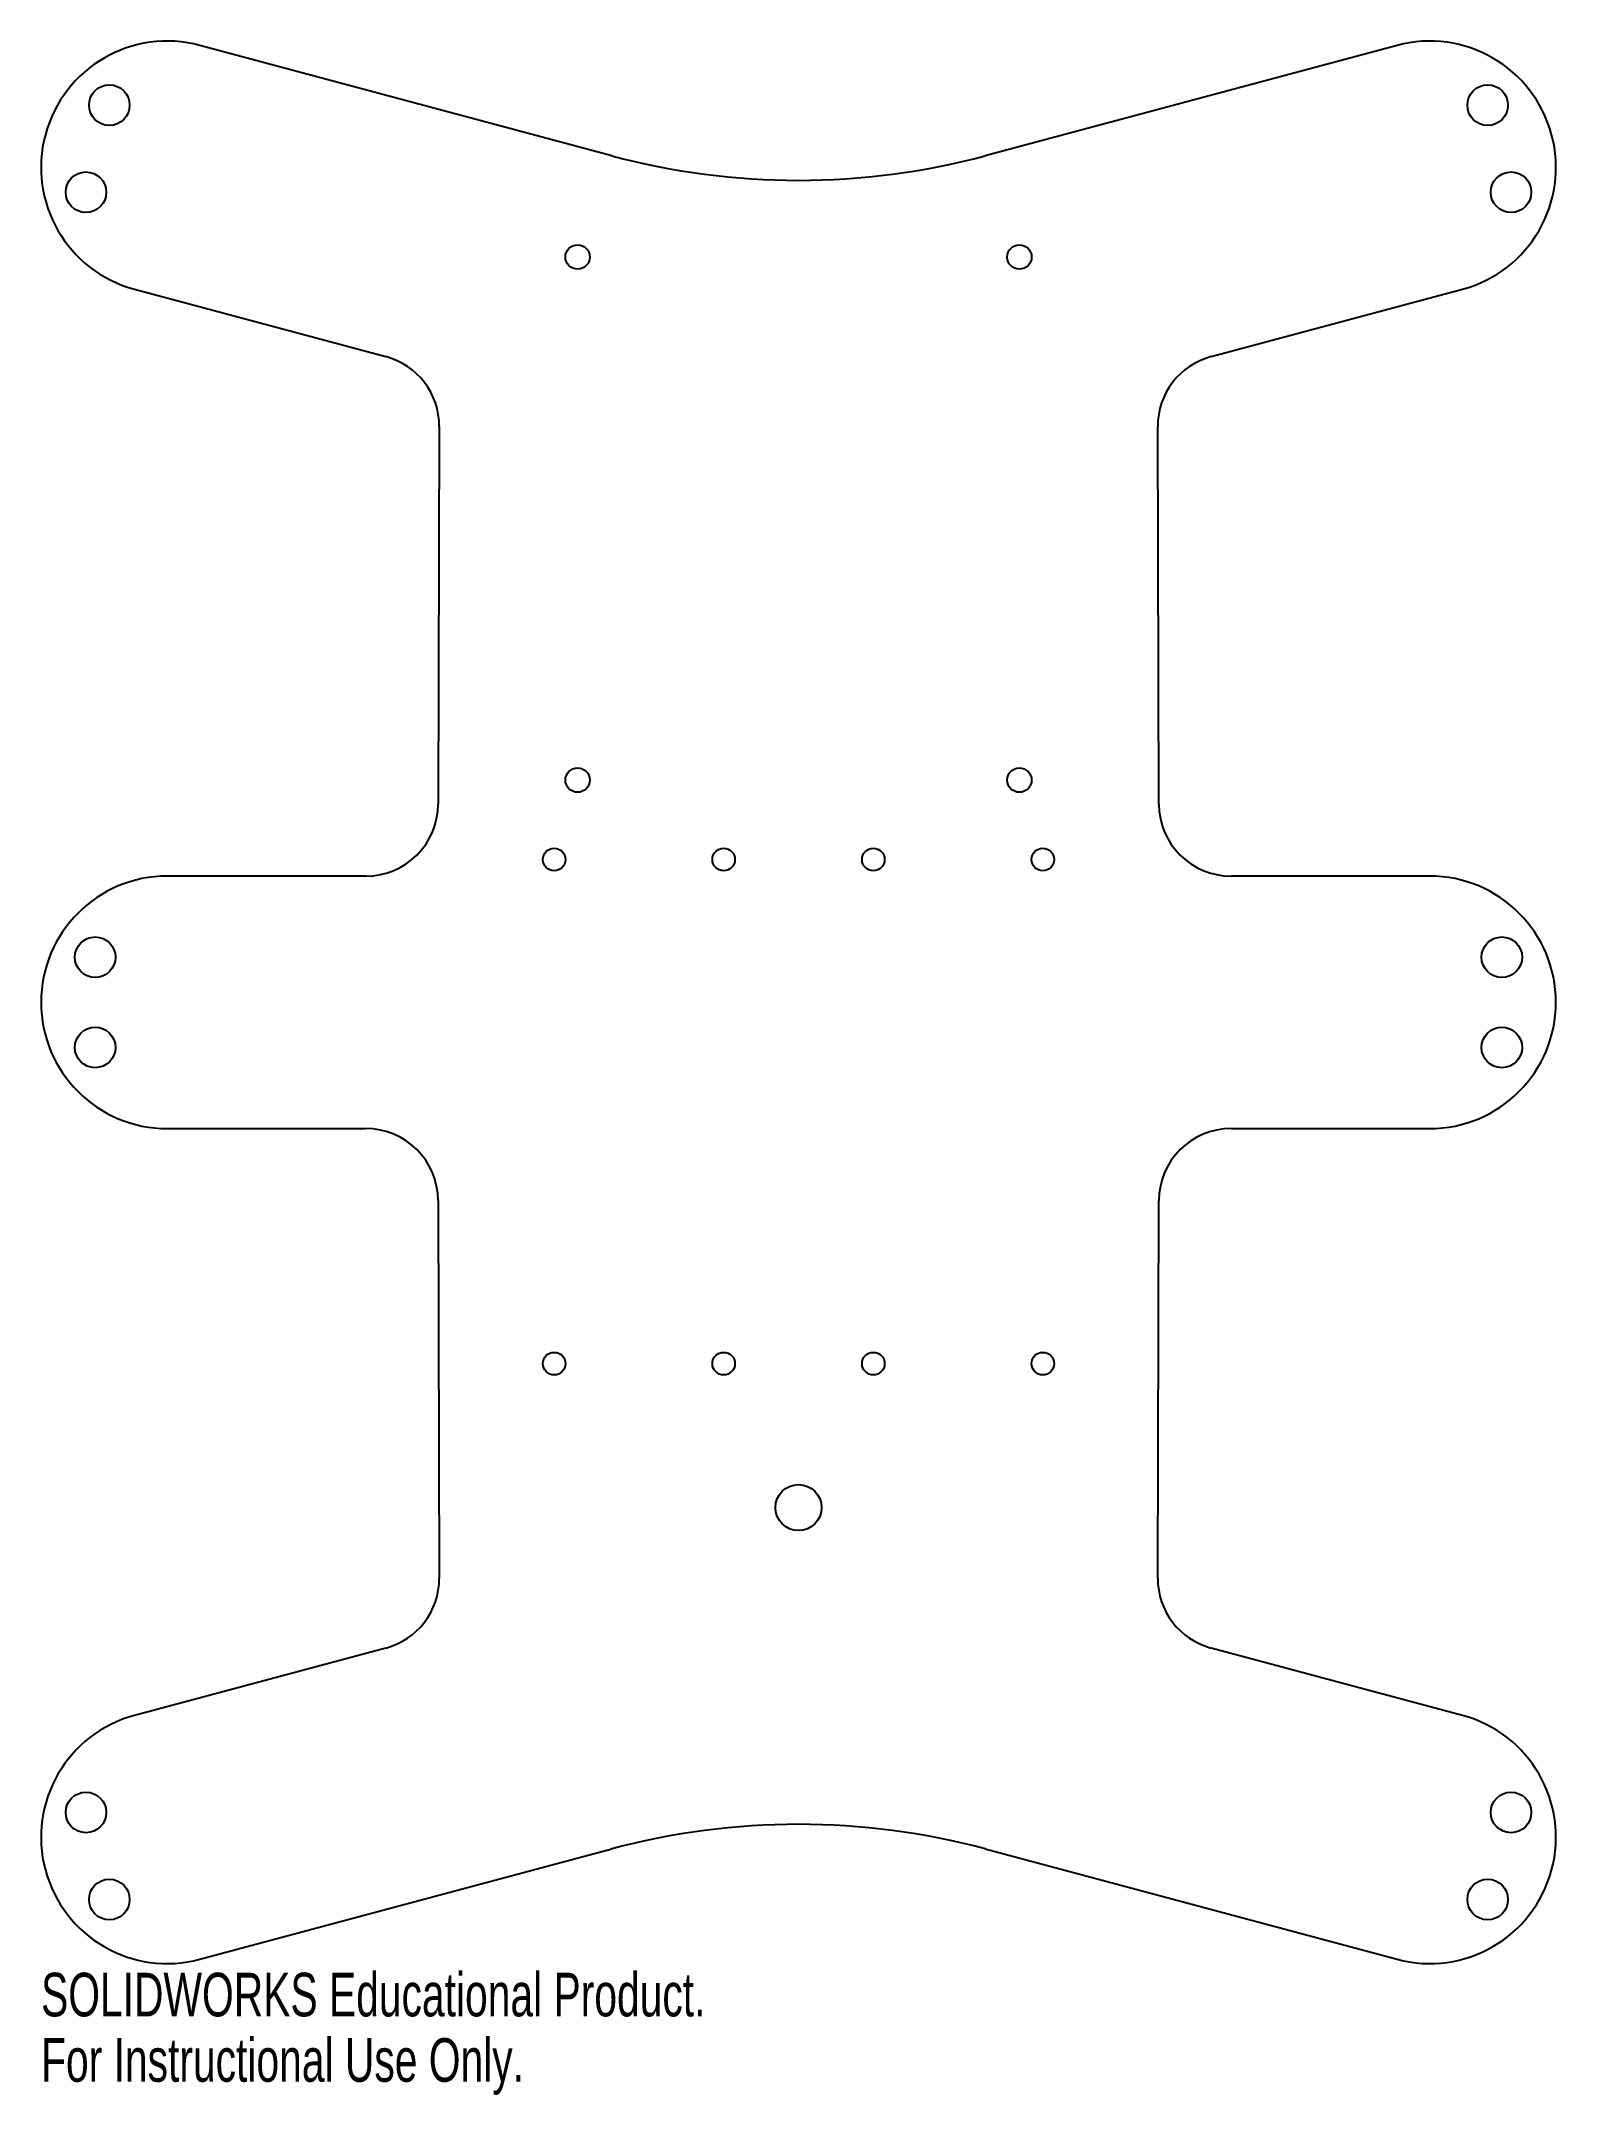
# Model space of a CAD drawing. Header units: millimetres. Extents: x -84 to 84, y -121 to 107.
import ezdxf

# ---------------------------------------------------------------- set-up
doc = ezdxf.new("R2010")
doc.units = ezdxf.units.MM
doc.styles.add('SLDTEXTSTYLE0', font='TXT', dxfattribs={"width": 0.7})

msp = doc.modelspace()

# ---------------------------------------------------------------- linework, layer by layer
at = {"color": 7, "linetype": 'Continuous', "lineweight": 25}
for p, q in [((-20.71, 93.87), (-66.38, 106.1)), ((66.38, 106.1), (20.71, 93.87)), ((-73.62, 79.06), (-45.77, 71.59)), ((45.77, 71.59), (73.62, 79.06)), ((-39.84, 63.84), (-39.97, 21.97)), ((39.97, 21.97), (39.84, 63.84)), ((-47.97, 14), (-70, 14)), ((70, 14), (47.97, 14)), ((-70, -14), (-47.97, -14)), ((47.97, -14), (70, -14)), ((-39.97, -21.97), (-39.84, -63.84)), ((39.84, -63.84), (39.97, -21.97)), ((-45.77, -71.59), (-73.62, -79.06)), ((73.62, -79.06), (45.77, -71.59)), ((-66.38, -106.1), (-20.71, -93.87)), ((20.71, -93.87), (66.38, -106.1))]:
    msp.add_line(p, q, dxfattribs=at)
for centre, radius in [((-76.43, 99.48), 2.25), ((76.43, 99.48), 2.25), ((-79.02, 89.82), 2.25), ((79.02, 89.82), 2.25), ((-24.5, 82.64), 1.35), ((24.5, 82.64), 1.35), ((-24.5, 24.64), 1.35), ((24.5, 24.64), 1.35), ((-27.1, 15.84), 1.25), ((-8.3, 15.84), 1.25), ((8.3, 15.84), 1.25), ((27.1, 15.84), 1.25), ((-78, 5), 2.25), ((78, 5), 2.25), ((-78, -5), 2.25), ((78, -5), 2.25), ((-27.1, -40.06), 1.25), ((-8.3, -40.06), 1.25), ((8.3, -40.06), 1.25), ((27.1, -40.06), 1.25), ((0, -56.02), 2.55), ((-79.02, -89.82), 2.25), ((79.02, -89.82), 2.25), ((-76.43, -99.48), 2.25), ((76.43, -99.48), 2.25)]:
    msp.add_circle(centre, radius, dxfattribs=at)
for centre, radius, start, end in [((-70, 92.58), 14, 75, 255), ((70, 92.58), 14, 285, 105), ((0, 171.14), 80, 255, 285), ((-47.84, 63.87), 8, 359.8118, 75), ((47.84, 63.87), 8, 105, 180.1882), ((-47.97, 22), 8, 270, 359.8118), ((47.97, 22), 8, 180.1882, 270), ((-70, 0), 14, 90, 270), ((70, 0), 14, 270, 90), ((-47.97, -22), 8, 0.1882, 90), ((47.97, -22), 8, 90, 179.8118), ((-47.84, -63.87), 8, 285, 0.1882), ((47.84, -63.87), 8, 179.8118, 255), ((-70, -92.58), 14, 105, 285), ((70, -92.58), 14, 255, 75), ((0, -171.14), 80, 75, 105)]:
    msp.add_arc(centre, radius, start, end, dxfattribs=at)

# ---------------------------------------------------------------- texts
at = {"color": 7, "linetype": 'Continuous', "char_height": 4.8336, "attachment_point": 1, "style": 'SLDTEXTSTYLE0'}
for s, insert in [('SOLIDWORKS Educational Product.', (-84, -107.6)), ('For Instructional Use Only.', (-84, -114.85))]:
    msp.add_mtext(s, dxfattribs=dict(at, insert=insert))

doc.saveas('drawing.dxf')
